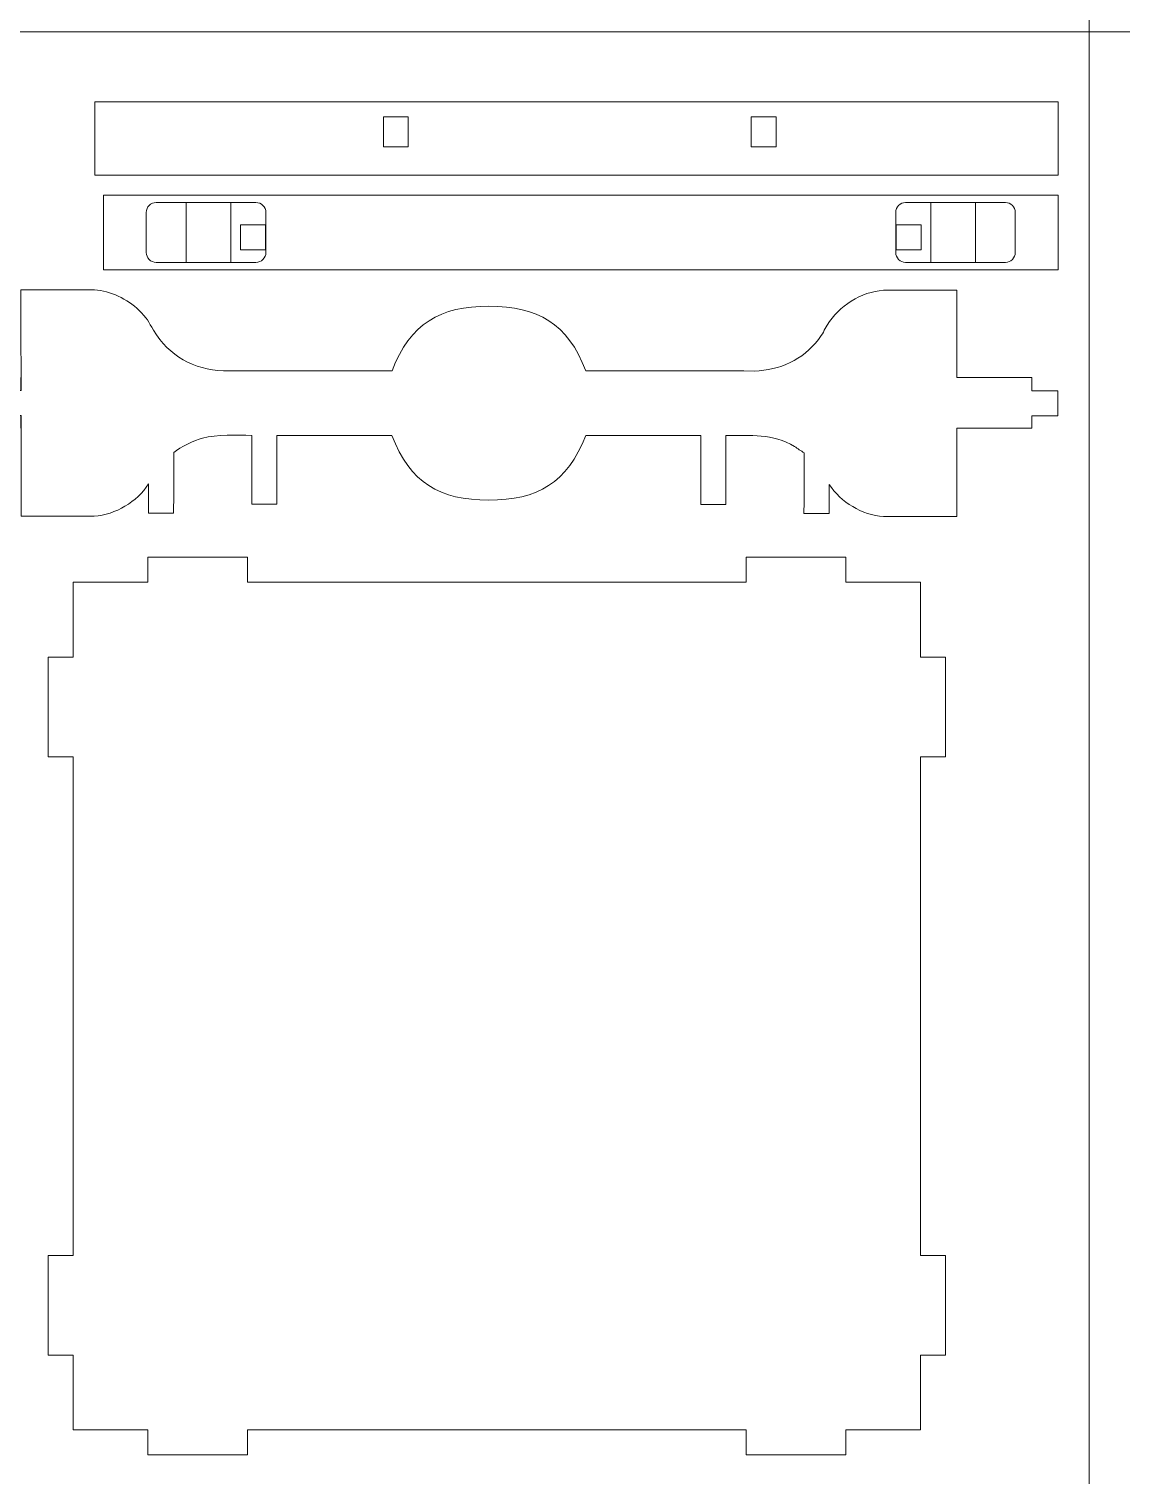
# Model space of a CAD drawing. Header units: centimetres. Extents: x -36.5 to 33.1, y -48.3 to 44.1.
# Drawn here: x -26.46 to -13.31, y -30.9 to -13.5 of the extents above; entities that cross this region are included whole.
import ezdxf

# ---------------------------------------------------------------- set-up
doc = ezdxf.new("R2010")
doc.units = ezdxf.units.CM
doc.header["$MEASUREMENT"] = 0
doc.layers.add('Camada 1', color=7, linetype='Continuous')

msp = doc.modelspace()

# ---------------------------------------------------------------- linework, layer by layer
at = {"layer": 'Camada 1', "color": 2, "lineweight": 20}
for points in [[(-36.4923, -13.5388), (-36.4923, -13.5388), (-13.6923, -13.5388), (-13.6923, -13.5388), (-13.6923, -13.5388), (-13.6923, -13.5388), (-13.6923, 21.2612), (-13.6923, 21.2612), (-13.6923, 21.2612), (-13.6923, 21.2612), (-36.4923, 21.2612), (-36.4923, 21.2612), (-36.4923, 21.2612), (-36.4923, 21.2612), (-36.4923, -13.5388), (-36.4923, -13.5388), (-36.4923, -13.5388), (-36.4923, -13.5388), (-36.4923, -13.5388), (-36.4923, -13.5388)], [(-13.6923, -13.5388), (-13.6923, -13.5388), (9.1077, -13.5388), (9.1077, -13.5388), (9.1077, -13.5388), (9.1077, -13.5388), (9.1077, 21.2612), (9.1077, 21.2612), (9.1077, 21.2612), (9.1077, 21.2612), (-13.6923, 21.2612), (-13.6923, 21.2612), (-13.6923, 21.2612), (-13.6923, 21.2612), (-13.6923, -13.5388), (-13.6923, -13.5388), (-13.6923, -13.5388), (-13.6923, -13.5388), (-13.6923, -13.5388), (-13.6923, -13.5388)], [(-36.4923, -48.3388), (-36.4923, -48.3388), (-13.6923, -48.3388), (-13.6923, -48.3388), (-13.6923, -48.3388), (-13.6923, -48.3388), (-13.6923, -13.5388), (-13.6923, -13.5388), (-13.6923, -13.5388), (-13.6923, -13.5388), (-36.4923, -13.5388), (-36.4923, -13.5388), (-36.4923, -13.5388), (-36.4923, -13.5388), (-36.4923, -48.3388), (-36.4923, -48.3388), (-36.4923, -48.3388), (-36.4923, -48.3388), (-36.4923, -48.3388), (-36.4923, -48.3388)], [(-13.6923, -48.3388), (-13.6923, -48.3388), (9.1077, -48.3388), (9.1077, -48.3388), (9.1077, -48.3388), (9.1077, -48.3388), (9.1077, -13.5388), (9.1077, -13.5388), (9.1077, -13.5388), (9.1077, -13.5388), (-13.6923, -13.5388), (-13.6923, -13.5388), (-13.6923, -13.5388), (-13.6923, -13.5388), (-13.6923, -48.3388), (-13.6923, -48.3388), (-13.6923, -48.3388), (-13.6923, -48.3388), (-13.6923, -48.3388), (-13.6923, -48.3388)]]:
    msp.add_open_spline(points, degree=3, knots=[0, 0, 0, 0, 0.16666667, 0.16666667, 0.16666667, 0.16666667, 0.33333333, 0.33333333, 0.33333333, 0.33333333, 0.5, 0.5, 0.5, 0.5, 0.66666667, 0.66666667, 0.66666667, 0.66666667, 1, 1, 1, 1], dxfattribs=at)
at = {"layer": 'Camada 1', "lineweight": 9}
for points, knots in [([(-14.06712, -14.38066), (-17.93258, -14.38067), (-21.79804, -14.3807), (-25.6635, -14.38071), (-25.6635, -14.38071), (-25.6635, -14.67448), (-25.66349, -14.96825), (-25.66349, -15.26202), (-25.66349, -15.26202), (-21.79804, -15.26202), (-17.93257, -15.26204), (-14.06712, -15.26204), (-14.06712, -15.26204), (-14.06712, -14.96824), (-14.06712, -14.67446), (-14.06712, -14.38066)], [0, 0, 0, 0, 0.2, 0.2, 0.2, 0.2, 0.4, 0.4, 0.4, 0.4, 0.6, 0.6, 0.6, 0.6, 1, 1, 1, 1]), ([(-22.18883, -14.92052), (-22.18883, -14.80053), (-22.18883, -14.68053), (-22.18883, -14.56054), (-22.18883, -14.56054), (-22.08883, -14.56054), (-21.98884, -14.56054), (-21.88884, -14.56054), (-21.88884, -14.56054), (-21.88884, -14.68053), (-21.88884, -14.80053), (-21.88884, -14.92052), (-21.88884, -14.92052), (-21.98884, -14.92052), (-22.08883, -14.92052), (-22.18883, -14.92052)], [0, 0, 0, 0, 0.2, 0.2, 0.2, 0.2, 0.4, 0.4, 0.4, 0.4, 0.6, 0.6, 0.6, 0.6, 1, 1, 1, 1]), ([(-17.46034, -14.56053), (-17.46034, -14.68053), (-17.46034, -14.80052), (-17.46034, -14.92052), (-17.46034, -14.92052), (-17.56033, -14.92052), (-17.66033, -14.92052), (-17.76032, -14.92052), (-17.76032, -14.92052), (-17.76032, -14.80052), (-17.76032, -14.68053), (-17.76032, -14.56053), (-17.76032, -14.56053), (-17.66033, -14.56053), (-17.56033, -14.56053), (-17.46034, -14.56053)], [0, 0, 0, 0, 0.2, 0.2, 0.2, 0.2, 0.4, 0.4, 0.4, 0.4, 0.6, 0.6, 0.6, 0.6, 1, 1, 1, 1]), ([(-25.55755, -16.40199), (-21.7274, -16.40199), (-17.89727, -16.40199), (-14.06712, -16.40199), (-14.06712, -16.40199), (-14.06712, -16.102), (-14.06712, -15.80202), (-14.06712, -15.50204), (-14.06712, -15.50204), (-17.89727, -15.50204), (-21.7274, -15.50204), (-25.55755, -15.50204), (-25.55755, -15.50204), (-25.55755, -15.80202), (-25.55755, -16.102), (-25.55755, -16.40199)], [0, 0, 0, 0, 0.2, 0.2, 0.2, 0.2, 0.4, 0.4, 0.4, 0.4, 0.6, 0.6, 0.6, 0.6, 1, 1, 1, 1]), ([(-23.60764, -15.86158), (-23.70763, -15.86158), (-23.80763, -15.86158), (-23.90762, -15.86158), (-23.90762, -15.86158), (-23.90762, -15.96158), (-23.90762, -16.06157), (-23.90762, -16.16157), (-23.90762, -16.16157), (-23.80763, -16.16157), (-23.70763, -16.16157), (-23.60764, -16.16157), (-23.60764, -16.16157), (-23.60764, -16.06157), (-23.60764, -15.96158), (-23.60764, -15.86158)], [0, 0, 0, 0, 0.2, 0.2, 0.2, 0.2, 0.4, 0.4, 0.4, 0.4, 0.6, 0.6, 0.6, 0.6, 1, 1, 1, 1]), ([(-15.71705, -15.86158), (-15.71705, -15.96158), (-15.71705, -16.06157), (-15.71705, -16.16157), (-15.71705, -16.16157), (-15.81704, -16.16157), (-15.91703, -16.16157), (-16.01702, -16.16157), (-16.01702, -16.16157), (-16.01702, -16.06157), (-16.01702, -15.96158), (-16.01702, -15.86158), (-16.01702, -15.86158), (-15.91703, -15.86158), (-15.81704, -15.86158), (-15.71705, -15.86158)], [0, 0, 0, 0, 0.2, 0.2, 0.2, 0.2, 0.4, 0.4, 0.4, 0.4, 0.6, 0.6, 0.6, 0.6, 1, 1, 1, 1]), ([(-23.77298, -18.39345), (-23.77313, -18.66911), (-23.77327, -18.94478), (-23.77342, -19.22044), (-23.77342, -19.22044), (-23.67302, -19.2205), (-23.57264, -19.22055), (-23.47225, -19.22061), (-23.47225, -19.22061), (-23.47211, -18.94494), (-23.47195, -18.66927), (-23.47181, -18.3936), (-23.47181, -18.3936), (-23.01004, -18.39384), (-22.54826, -18.3941), (-22.08649, -18.39434), (-22.08649, -18.39434), (-21.86843, -18.96512), (-21.50586, -19.17238), (-20.92034, -19.17268), (-20.92034, -19.17268), (-20.33477, -19.17298), (-19.97209, -18.96614), (-19.75336, -18.39557), (-19.75336, -18.39557), (-19.29158, -18.39582), (-18.82981, -18.39606), (-18.36804, -18.39632), (-18.36804, -18.39632), (-18.36818, -18.67198), (-18.36834, -18.94764), (-18.36848, -19.22331), (-18.36848, -19.22331), (-18.26809, -19.22337), (-18.16771, -19.22342), (-18.06732, -19.22348), (-18.06732, -19.22348), (-18.06718, -18.94781), (-18.06702, -18.67212), (-18.06688, -18.39646), (-18.06688, -18.39646), (-17.76032, -18.39663), (-17.51186, -18.36912), (-17.23856, -18.52716), (-17.23856, -18.52716), (-17.20081, -18.55295), (-17.16307, -18.57875), (-17.12532, -18.60454), (-17.12532, -18.60454), (-17.12545, -18.84718), (-17.12557, -19.08981), (-17.1257, -19.33245), (-17.1257, -19.33245), (-17.02531, -19.33248), (-16.92493, -19.33256), (-16.82454, -19.33259), (-16.82454, -19.33259), (-16.82448, -19.21593), (-16.82442, -19.09926), (-16.82436, -18.9826), (-16.82436, -18.9826), (-16.68028, -19.1982), (-16.42649, -19.35276), (-16.1699, -19.36962), (-16.1699, -19.36962), (-15.97624, -19.36984), (-15.78258, -19.37004), (-15.58891, -19.37026), (-15.58891, -19.37026), (-15.4885, -19.3702), (-15.38809, -19.37015), (-15.28768, -19.37009), (-15.28768, -19.37009), (-15.28768, -19.37009), (-15.28769, -18.30858), (-15.28769, -18.30858), (-15.28769, -18.30858), (-15.28769, -18.30858), (-14.38384, -18.30858), (-14.38384, -18.30858), (-14.38384, -18.30858), (-14.38384, -18.30858), (-14.38384, -18.16008), (-14.38384, -18.16008), (-14.38384, -18.16008), (-14.38384, -18.16008), (-14.06914, -18.16029), (-14.06914, -18.16029), (-14.06914, -18.16029), (-14.06908, -18.05991), (-14.06903, -17.95952), (-14.06897, -17.85914), (-14.06897, -17.85914), (-14.06897, -17.85914), (-14.38384, -17.85892), (-14.38384, -17.85892), (-14.38384, -17.85892), (-14.38384, -17.85892), (-14.38384, -17.69639), (-14.38384, -17.69639), (-14.38384, -17.69639), (-14.38384, -17.69639), (-15.28769, -17.69639), (-15.28769, -17.69639), (-15.28769, -17.69639), (-15.28769, -17.69639), (-15.28781, -16.64754), (-15.28781, -16.64754), (-15.28781, -16.64754), (-15.58147, -16.64757), (-15.87512, -16.64758), (-16.16879, -16.6476), (-16.16879, -16.6476), (-16.43654, -16.66492), (-16.70806, -16.83578), (-16.84613, -17.0675), (-16.84613, -17.0675), (-16.88017, -17.12463), (-16.90085, -17.17307), (-16.95155, -17.23901), (-16.95155, -17.23901), (-17.1414, -17.48598), (-17.41636, -17.60904), (-17.72323, -17.61892), (-17.72323, -17.61892), (-18.39928, -17.61856), (-19.07531, -17.6182), (-19.75135, -17.61784), (-19.75135, -17.61784), (-19.96938, -17.04713), (-20.33207, -16.83981), (-20.91752, -16.83951), (-20.91752, -16.83951), (-21.50308, -16.83921), (-21.86579, -17.04611), (-22.0845, -17.61659), (-22.0845, -17.61659), (-22.76054, -17.61624), (-23.43659, -17.6159), (-24.11263, -17.61554), (-24.11263, -17.61554), (-24.47465, -17.60349), (-24.7653, -17.43953), (-24.95402, -17.12897), (-24.95402, -17.12897), (-25.01544, -17.0279), (-25.03536, -16.97968), (-25.13066, -16.88746), (-25.13066, -16.88746), (-25.26946, -16.75318), (-25.47509, -16.65515), (-25.66718, -16.64256), (-25.66718, -16.64256), (-25.96163, -16.64237), (-26.25607, -16.64218), (-26.55052, -16.64199), (-26.55052, -16.64199), (-26.55042, -17.04557), (-26.55032, -17.44916), (-26.55023, -17.85274), (-26.55023, -17.85274), (-26.55023, -17.85274), (-26.56356, -17.85273), (-26.56356, -17.85273), (-26.56356, -17.85273), (-26.56356, -17.85273), (-26.56356, -17.69639), (-26.56356, -17.69639), (-26.56356, -17.69639), (-26.56356, -17.69639), (-27.46741, -17.69639), (-27.46741, -17.69639), (-27.46741, -17.69639), (-27.46741, -17.69639), (-27.46741, -17.85208), (-27.46741, -17.85208), (-27.46741, -17.85208), (-27.46741, -17.85208), (-27.7687, -17.85185), (-27.7687, -17.85185), (-27.7687, -17.85185), (-27.76872, -17.95226), (-27.76875, -18.05265), (-27.76877, -18.15304), (-27.76877, -18.15304), (-27.76877, -18.15304), (-27.46741, -18.15324), (-27.46741, -18.15324), (-27.46741, -18.15324), (-27.46741, -18.15324), (-27.46741, -18.30858), (-27.46741, -18.30858), (-27.46741, -18.30858), (-27.46741, -18.30858), (-26.56356, -18.30858), (-26.56356, -18.30858), (-26.56356, -18.30858), (-26.56356, -18.30858), (-26.56356, -18.15383), (-26.56356, -18.15383), (-26.56356, -18.15383), (-26.56356, -18.15383), (-26.55016, -18.15384), (-26.55016, -18.15384), (-26.55016, -18.15384), (-26.55016, -18.55743), (-26.55014, -18.96102), (-26.55014, -19.36461), (-26.55014, -19.36461), (-26.25631, -19.36458), (-25.96247, -19.36458), (-25.66864, -19.36458), (-25.66864, -19.36458), (-25.412, -19.34798), (-25.15811, -19.19374), (-25.01377, -18.97827), (-25.01377, -18.97827), (-25.01383, -19.09493), (-25.0139, -19.21161), (-25.01396, -19.32827), (-25.01396, -19.32827), (-24.91357, -19.32832), (-24.81318, -19.32838), (-24.71279, -19.32843), (-24.71279, -19.32843), (-24.71266, -19.08579), (-24.71254, -18.84315), (-24.7124, -18.60051), (-24.7124, -18.60051), (-24.63427, -18.5319), (-24.46782, -18.45386), (-24.36462, -18.42626), (-24.36462, -18.42626), (-24.1907, -18.37974), (-23.95045, -18.39335), (-23.77298, -18.39345)], [0, 0, 0, 0, 0.01666667, 0.01666667, 0.01666667, 0.01666667, 0.03333333, 0.03333333, 0.03333333, 0.03333333, 0.05, 0.05, 0.05, 0.05, 0.06666667, 0.06666667, 0.06666667, 0.06666667, 0.08333333, 0.08333333, 0.08333333, 0.08333333, 0.1, 0.1, 0.1, 0.1, 0.11666667, 0.11666667, 0.11666667, 0.11666667, 0.13333333, 0.13333333, 0.13333333, 0.13333333, 0.15, 0.15, 0.15, 0.15, 0.16666667, 0.16666667, 0.16666667, 0.16666667, 0.18333333, 0.18333333, 0.18333333, 0.18333333, 0.2, 0.2, 0.2, 0.2, 0.21666667, 0.21666667, 0.21666667, 0.21666667, 0.23333333, 0.23333333, 0.23333333, 0.23333333, 0.25, 0.25, 0.25, 0.25, 0.26666667, 0.26666667, 0.26666667, 0.26666667, 0.28333333, 0.28333333, 0.28333333, 0.28333333, 0.3, 0.3, 0.3, 0.3, 0.31666667, 0.31666667, 0.31666667, 0.31666667, 0.33333333, 0.33333333, 0.33333333, 0.33333333, 0.35, 0.35, 0.35, 0.35, 0.36666667, 0.36666667, 0.36666667, 0.36666667, 0.38333333, 0.38333333, 0.38333333, 0.38333333, 0.4, 0.4, 0.4, 0.4, 0.41666667, 0.41666667, 0.41666667, 0.41666667, 0.43333333, 0.43333333, 0.43333333, 0.43333333, 0.45, 0.45, 0.45, 0.45, 0.46666667, 0.46666667, 0.46666667, 0.46666667, 0.48333333, 0.48333333, 0.48333333, 0.48333333, 0.5, 0.5, 0.5, 0.5, 0.51666667, 0.51666667, 0.51666667, 0.51666667, 0.53333333, 0.53333333, 0.53333333, 0.53333333, 0.55, 0.55, 0.55, 0.55, 0.56666667, 0.56666667, 0.56666667, 0.56666667, 0.58333333, 0.58333333, 0.58333333, 0.58333333, 0.6, 0.6, 0.6, 0.6, 0.61666667, 0.61666667, 0.61666667, 0.61666667, 0.63333333, 0.63333333, 0.63333333, 0.63333333, 0.65, 0.65, 0.65, 0.65, 0.66666667, 0.66666667, 0.66666667, 0.66666667, 0.68333333, 0.68333333, 0.68333333, 0.68333333, 0.7, 0.7, 0.7, 0.7, 0.71666667, 0.71666667, 0.71666667, 0.71666667, 0.73333333, 0.73333333, 0.73333333, 0.73333333, 0.75, 0.75, 0.75, 0.75, 0.76666667, 0.76666667, 0.76666667, 0.76666667, 0.78333333, 0.78333333, 0.78333333, 0.78333333, 0.8, 0.8, 0.8, 0.8, 0.81666667, 0.81666667, 0.81666667, 0.81666667, 0.83333333, 0.83333333, 0.83333333, 0.83333333, 0.85, 0.85, 0.85, 0.85, 0.86666667, 0.86666667, 0.86666667, 0.86666667, 0.88333333, 0.88333333, 0.88333333, 0.88333333, 0.9, 0.9, 0.9, 0.9, 0.91666667, 0.91666667, 0.91666667, 0.91666667, 0.93333333, 0.93333333, 0.93333333, 0.93333333, 0.95, 0.95, 0.95, 0.95, 0.96666667, 0.96666667, 0.96666667, 0.96666667, 1, 1, 1, 1]), ([(-15.72374, -22.26011), (-15.62375, -22.26011), (-15.52375, -22.26011), (-15.42376, -22.26011), (-15.42376, -22.26011), (-15.42376, -21.86013), (-15.42376, -21.46016), (-15.42376, -21.06017), (-15.42376, -21.06017), (-15.52375, -21.06017), (-15.62375, -21.06017), (-15.72374, -21.06017), (-15.72374, -21.06017), (-15.72374, -20.76018), (-15.72374, -20.4602), (-15.72374, -20.16021), (-15.72374, -20.16021), (-16.02373, -20.16021), (-16.32371, -20.16021), (-16.6237, -20.16021), (-16.6237, -20.16021), (-16.6237, -20.06021), (-16.6237, -19.96023), (-16.6237, -19.86023), (-16.6237, -19.86023), (-17.02368, -19.86023), (-17.42365, -19.86023), (-17.82362, -19.86023), (-17.82362, -19.86023), (-17.82362, -19.96023), (-17.82362, -20.06021), (-17.82362, -20.16021), (-17.82362, -20.16021), (-19.82354, -20.16021), (-21.82345, -20.16021), (-23.82336, -20.16021), (-23.82336, -20.16021), (-23.82336, -20.06021), (-23.82336, -19.96023), (-23.82336, -19.86023), (-23.82336, -19.86023), (-24.22334, -19.86023), (-24.62332, -19.86023), (-25.0233, -19.86023), (-25.0233, -19.86023), (-25.0233, -19.96023), (-25.0233, -20.06021), (-25.0233, -20.16021), (-25.0233, -20.16021), (-25.32329, -20.16021), (-25.62328, -20.16021), (-25.92326, -20.16021), (-25.92326, -20.16021), (-25.92326, -20.4602), (-25.92326, -20.76018), (-25.92326, -21.06017), (-25.92326, -21.06017), (-26.02326, -21.06017), (-26.12326, -21.06017), (-26.22325, -21.06017), (-26.22325, -21.06017), (-26.22325, -21.46016), (-26.22325, -21.86013), (-26.22325, -22.26011), (-26.22325, -22.26011), (-26.12326, -22.26011), (-26.02326, -22.26011), (-25.92326, -22.26011), (-25.92326, -22.26011), (-25.92326, -24.26002), (-25.92326, -26.25993), (-25.92326, -28.25984), (-25.92326, -28.25984), (-26.02326, -28.25984), (-26.12326, -28.25984), (-26.22325, -28.25984), (-26.22325, -28.25984), (-26.22325, -28.65982), (-26.22325, -29.05979), (-26.22325, -29.45978), (-26.22325, -29.45978), (-26.12326, -29.45978), (-26.02326, -29.45978), (-25.92326, -29.45978), (-25.92326, -29.45978), (-25.92326, -29.75977), (-25.92326, -30.05975), (-25.92326, -30.35974), (-25.92326, -30.35974), (-25.62328, -30.35974), (-25.32329, -30.35974), (-25.0233, -30.35974), (-25.0233, -30.35974), (-25.0233, -30.45974), (-25.0233, -30.55973), (-25.0233, -30.65973), (-25.0233, -30.65973), (-24.62332, -30.65973), (-24.22334, -30.65973), (-23.82336, -30.65973), (-23.82336, -30.65973), (-23.82336, -30.55973), (-23.82336, -30.45974), (-23.82336, -30.35974), (-23.82336, -30.35974), (-21.82345, -30.35974), (-19.82354, -30.35974), (-17.82362, -30.35974), (-17.82362, -30.35974), (-17.82362, -30.45974), (-17.82362, -30.55973), (-17.82362, -30.65973), (-17.82362, -30.65973), (-17.42365, -30.65973), (-17.02368, -30.65973), (-16.6237, -30.65973), (-16.6237, -30.65973), (-16.6237, -30.55973), (-16.6237, -30.45974), (-16.6237, -30.35974), (-16.6237, -30.35974), (-16.32371, -30.35974), (-16.02373, -30.35974), (-15.72374, -30.35974), (-15.72374, -30.35974), (-15.72374, -30.05975), (-15.72374, -29.75977), (-15.72374, -29.45978), (-15.72374, -29.45978), (-15.62375, -29.45978), (-15.52375, -29.45978), (-15.42376, -29.45978), (-15.42376, -29.45978), (-15.42376, -29.05979), (-15.42376, -28.65982), (-15.42376, -28.25984), (-15.42376, -28.25984), (-15.52375, -28.25984), (-15.62375, -28.25984), (-15.72374, -28.25984), (-15.72374, -28.25984), (-15.72374, -26.25993), (-15.72374, -24.26002), (-15.72374, -22.26011)], [0, 0, 0, 0, 0.02702703, 0.02702703, 0.02702703, 0.02702703, 0.05405405, 0.05405405, 0.05405405, 0.05405405, 0.08108108, 0.08108108, 0.08108108, 0.08108108, 0.10810811, 0.10810811, 0.10810811, 0.10810811, 0.13513514, 0.13513514, 0.13513514, 0.13513514, 0.16216216, 0.16216216, 0.16216216, 0.16216216, 0.18918919, 0.18918919, 0.18918919, 0.18918919, 0.21621622, 0.21621622, 0.21621622, 0.21621622, 0.24324324, 0.24324324, 0.24324324, 0.24324324, 0.27027027, 0.27027027, 0.27027027, 0.27027027, 0.2972973, 0.2972973, 0.2972973, 0.2972973, 0.32432432, 0.32432432, 0.32432432, 0.32432432, 0.35135135, 0.35135135, 0.35135135, 0.35135135, 0.37837838, 0.37837838, 0.37837838, 0.37837838, 0.40540541, 0.40540541, 0.40540541, 0.40540541, 0.43243243, 0.43243243, 0.43243243, 0.43243243, 0.45945946, 0.45945946, 0.45945946, 0.45945946, 0.48648649, 0.48648649, 0.48648649, 0.48648649, 0.51351351, 0.51351351, 0.51351351, 0.51351351, 0.54054054, 0.54054054, 0.54054054, 0.54054054, 0.56756757, 0.56756757, 0.56756757, 0.56756757, 0.59459459, 0.59459459, 0.59459459, 0.59459459, 0.62162162, 0.62162162, 0.62162162, 0.62162162, 0.64864865, 0.64864865, 0.64864865, 0.64864865, 0.67567568, 0.67567568, 0.67567568, 0.67567568, 0.7027027, 0.7027027, 0.7027027, 0.7027027, 0.72972973, 0.72972973, 0.72972973, 0.72972973, 0.75675676, 0.75675676, 0.75675676, 0.75675676, 0.78378378, 0.78378378, 0.78378378, 0.78378378, 0.81081081, 0.81081081, 0.81081081, 0.81081081, 0.83783784, 0.83783784, 0.83783784, 0.83783784, 0.86486486, 0.86486486, 0.86486486, 0.86486486, 0.89189189, 0.89189189, 0.89189189, 0.89189189, 0.91891892, 0.91891892, 0.91891892, 0.91891892, 0.94594595, 0.94594595, 0.94594595, 0.94594595, 1, 1, 1, 1])]:
    msp.add_open_spline(points, degree=3, knots=knots, dxfattribs=at)
at = {"layer": 'Camada 1', "color": 140, "lineweight": 9}
for points in [[(-25.04268, -16.19201), (-25.04268, -16.19201), (-25.04268, -15.71201), (-25.04268, -15.71201), (-25.04268, -15.71201), (-25.04268, -15.64601), (-24.98868, -15.59201), (-24.92268, -15.59201), (-24.92268, -15.59201), (-24.92268, -15.59201), (-23.72268, -15.59201), (-23.72268, -15.59201), (-23.72268, -15.59201), (-23.65668, -15.59201), (-23.60268, -15.64601), (-23.60268, -15.71201), (-23.60268, -15.71201), (-23.60268, -15.71201), (-23.60268, -16.19201), (-23.60268, -16.19201), (-23.60268, -16.19201), (-23.60268, -16.25801), (-23.65668, -16.31201), (-23.72268, -16.31201), (-23.72268, -16.31201), (-23.72268, -16.31201), (-24.92268, -16.31201), (-24.92268, -16.31201), (-24.92268, -16.31201), (-24.98868, -16.31201), (-25.04268, -16.25801), (-25.04268, -16.19201)], [(-14.58202, -16.19201), (-14.58202, -16.19201), (-14.58202, -15.71201), (-14.58202, -15.71201), (-14.58202, -15.71201), (-14.58202, -15.64601), (-14.63602, -15.59201), (-14.70202, -15.59201), (-14.70202, -15.59201), (-14.70202, -15.59201), (-15.90202, -15.59201), (-15.90202, -15.59201), (-15.90202, -15.59201), (-15.96802, -15.59201), (-16.02202, -15.64601), (-16.02202, -15.71201), (-16.02202, -15.71201), (-16.02202, -15.71201), (-16.02202, -16.19201), (-16.02202, -16.19201), (-16.02202, -16.19201), (-16.02202, -16.25801), (-15.96802, -16.31201), (-15.90202, -16.31201), (-15.90202, -16.31201), (-15.90202, -16.31201), (-14.70202, -16.31201), (-14.70202, -16.31201), (-14.70202, -16.31201), (-14.63602, -16.31201), (-14.58202, -16.25801), (-14.58202, -16.19201)]]:
    msp.add_open_spline(points, degree=3, knots=[0, 0, 0, 0, 0.11111111, 0.11111111, 0.11111111, 0.11111111, 0.22222222, 0.22222222, 0.22222222, 0.22222222, 0.33333333, 0.33333333, 0.33333333, 0.33333333, 0.44444444, 0.44444444, 0.44444444, 0.44444444, 0.55555556, 0.55555556, 0.55555556, 0.55555556, 0.66666667, 0.66666667, 0.66666667, 0.66666667, 0.77777778, 0.77777778, 0.77777778, 0.77777778, 1, 1, 1, 1], dxfattribs=at)
for points in [[(-24.562, -16.31201), (-24.562, -16.31201), (-24.562, -15.59201), (-24.562, -15.59201)], [(-24.02435, -16.31201), (-24.02435, -16.31201), (-24.02435, -15.59201), (-24.02435, -15.59201)], [(-15.60035, -16.31201), (-15.60035, -16.31201), (-15.60035, -15.59201), (-15.60035, -15.59201)], [(-15.0627, -16.31201), (-15.0627, -16.31201), (-15.0627, -15.59201), (-15.0627, -15.59201)]]:
    msp.add_open_spline(points, degree=3, dxfattribs=at)

doc.saveas('drawing.dxf')
